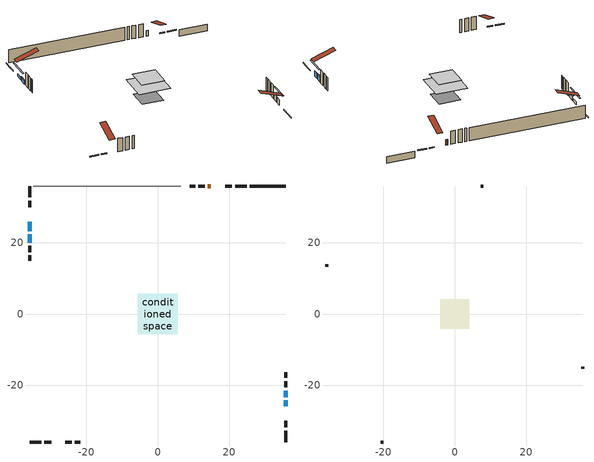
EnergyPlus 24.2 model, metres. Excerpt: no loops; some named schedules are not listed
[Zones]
conditioned space
 floor outside (Floor1 construction): -1.41,-1.41 -1.41,1.41 1.41,1.41 1.41,-1.41 z0.61
 floor adiabatic (AdiabaticFloorConstruction): -5.61,-5.61 -5.61,5.61 5.61,5.61 5.61,-5.61 z3.05
 floor foundation (Slab1 construction): -3.83,-3.83 -3.83,3.83 3.83,3.83 3.83,-3.83 z-1.83
 wall outside (RimJoist1 construction): 24.86,35.85 21.66,35.85 / -35.85,-35.85 -32.65,-35.85 / -35.85,35.85 -35.85,32.65 / 35.85,-35.85 35.85,-32.65 z0.61:0.91
 wall outside (RimJoist2 construction): 20.74,35.85 18.85,35.85 / -31.72,-35.85 -29.83,-35.85 / -35.85,31.72 -35.85,29.83 / 35.85,-31.72 35.85,-29.83 z0.61:0.91
 wall outside (AdiabaticWallConstruction 1): 14.89,35.85 14.03,35.85 z0.61:2.64
 wall outside (AdiabaticWallConstruction): 35.85,-25.87 35.85,-24.18 z0.61:2.59; -35.85,25.87 -35.85,23.24 z0.61:1.64; 35.85,-23.25 35.85,-21.44 z0.61:2.72; -35.85,22.31 -35.85,20.01 z0.61:1.95
 wall outside (Wall1 construction): 13.1,35.85 11.37,35.85 / -25.87,-35.85 -24.14,-35.85 / -35.85,19.08 -35.85,17.35 / 35.85,-20.51 35.85,-18.77 z0.61:5.49
 wall outside (Wall2 construction): 10.44,35.85 8.92,35.85 / -23.21,-35.85 -21.69,-35.85 / -35.85,16.42 -35.85,14.9 / 35.85,-17.85 35.85,-16.33 z0.61:5.49
 wall foundation (FoundationWall1 construction): 35.85,35.85 25.79,35.85 z-1.83:0.61
 wall adiabatic (Wall4 construction): 6.38,35.85 -34.92,35.85 z0.61:5.49
 window (WindowConstruction): 35.85,-25.87 35.85,-24.18 z0.61:2.59
 window (WindowConstruction 1): -35.85,25.87 -35.85,23.24 z0.61:1.64
 window (WindowConstruction 2): 35.85,-23.25 35.85,-21.44 z0.61:2.72
 window (WindowConstruction 3): -35.85,22.31 -35.85,20.01 z0.61:1.95
 door (Door): 14.89,35.85 14.03,35.85 z0.61:2.64
 ceiling adiabatic (AdiabaticFloorConstruction): 5.61,-5.61 5.61,5.61 -5.61,5.61 -5.61,-5.61 z3.05
attic - vented
 floor to conditioned space (Floor2 construction Reversed): -4.09,-4.09 -4.09,4.09 4.09,4.09 4.09,-4.09 z5.49
 wall outside (Wall3 construction): 7.99,35.85 7.3,35.85 / -20.76,-35.85 -20.08,-35.85 / -35.85,13.97 -35.85,13.29 / 35.85,-15.4 35.85,-14.71 z0.61:5.49
 roof outside (Roof1 construction): 15.82,35.85,5.49 15.82,27.88,8.14 17.92,27.88,8.14 17.92,35.85,5.49; -26.8,-35.85,5.49 -26.8,-27.88,8.14 -28.9,-27.88,8.14 -28.9,-35.85,5.49; -35.85,26.8,5.49 -27.88,26.8,8.14 -27.88,28.9,8.14 -35.85,28.9,5.49; 35.85,-26.8,5.49 27.88,-26.8,8.14 27.88,-28.9,8.14 35.85,-28.9,5.49
shading: 35.85,-21.54 35.85,-28.51 36.26,-28.51 36.26,-21.54 z5.23; -35.85,20.6 -35.85,28.51 -36.26,28.51 -36.26,20.6 z4.28; 35.85,-21.24 35.85,-23.45 36.26,-23.45 36.26,-21.24 z2.92; -35.85,19.81 -35.85,22.51 -36.26,22.51 -36.26,19.81 z2.15
[Building]
Building 1: Terrain=Suburbs
[Site:Location]
Toronto City Centre_ON: Latitude {deg}=43.63; Longitude {deg}=-79.39; Time Zone {hr}=-5; Elevation {m}=77; Keep Site Location Information=Yes
[Site:GroundTemperature:Shallow]
5.01852, 3.26908, 3.12898, 3.95918, 7.29196, 10.6092, 13.4851, 15.3069, 15.4617, 13.9799, 11.1774, 7.9619
[Site:WaterMainsTemperature]
Calculation Method=Schedule; Temperature Schedule=mains temperature schedule
[Material] Roughness=Rough; Thermal Absorptance=0.9
Name | Thickness {m} | Conductivity {W/m-K} | Density {kg/m3} | Specific Heat {J/kg-K} | Solar Absorptance | Visible Absorptance
asphalt or fiberglass shingles | 0.00635 | 0.162714 | 1121.4 | 1465.45 | 0.4 | 0.4
ceiling loosefill ins | 0.0846667 | 0.0480833 | 16.02 | 1046.75 | 0.7 | 0.7
ceiling stud and cavity | 0.1397 | 0.101325 | 65.682 | 1177.47 | 0.7 | 0.7
concrete 4.0 in. | 0.1016 | 1.803125 | 2242.8 | 837.4 | 0.7 | 0.7
concrete 8.0 in. | 0.2032 | 1.803125 | 2242.8 | 837.4 | 0.7 | 0.7
door material | 0.04445 | 0.053851 | 512.64 | 1214.23 | 0.7 | 0.7
exterior vertical ins | 0.0460229 | 0.029427 | 32.04 | 1214.23 | 0.7 | 0.7
floor covering | 0.0127 | 0.0433444 | 54.468 | 1339.84 | 0.6 | 0.6
floor rigid ins | 0.051816 | 0.029427 | 32.04 | 1214.23 | 0.7 | 0.7
floor rigid ins 1; wall rigid ins | 0.512978 | 0.029427 | 32.04 | 1214.23 | 0.7 | 0.7
floor stud and cavity | 0.1397 | 0.256592 | 92.3553 | 1139.71 | 0.7 | 0.7
floor stud and cavity 1 | 0.1397 | 1.75129 | 37.0049 | 1207.88 | 0.7 | 0.7
furniture material conditioned space 1 | 0.1524 | 0.115458 | 640.8 | 1214.23 | 0.6 | 0.6
gypsum board | 0.0127 | 0.160291 | 801 | 837.4 | 0.6 | 0.6
gypsum board 1 | 0.0127 | 0.160291 | 801 | 837.4 | 0.7 | 0.7
osb sheathing 0.5 in. | 0.0127 | 0.115458 | 512.64 | 1214.23 | 0.7 | 0.7
osb sheathing 0.5 in. 1 | 0.0127 | 0.115458 | 512.64 | 1214.23 | 0.4 | 0.4
osb sheathing 0.75 in. | 0.01905 | 0.115458 | 512.64 | 1214.23 | 0.7 | 0.7
osb sheathing 2.0 in. | 0.0508 | 0.115458 | 512.64 | 1214.23 | 0.7 | 0.7
rim joist stud and cavity | 0.0508 | 0.0453203 | 125.044 | 1163.47 | 0.6 | 0.6
rim joist stud and cavity 1 | 0.0508 | 0.0294815 | 125.044 | 1163.47 | 0.6 | 0.6
wall stud and cavity | 0.1397 | 0.0832512 | 139.0536 | 1170.24 | 0.7 | 0.7
wall stud and cavity 1 | 0.1397 | 0.103305 | 139.0536 | 1170.24 | 0.7 | 0.7
wall stud and cavity 2 | 0.0889 | 6.9971 | 50.32683 | 1063.81 | 0.6 | 0.6
wall stud and cavity 3 | 0.1397 | 0.0758822 | 139.0536 | 1170.24 | 0.7 | 0.7
wall stud and cavity 4 | 0.0889 | 0.380278 | 52.3479 | 1209.89 | 0.7 | 0.7
wall stud and cavity 5 | 0.0889 | 0.391764 | 83.0341 | 1211.67 | 0.7 | 0.7
wood siding | 0.0254 | 0.102417 | 544.68 | 1172.36 | 0.4 | 0.4
wood siding 1 | 0.00254 | 0.102417 | 544.68 | 1172.36 | 0.4 | 0.4
wood siding 2; wood siding 3; wood siding 4 | 0.0254 | 0.102417 | 544.68 | 1172.36 | 0.7 | 0.7
[WindowMaterial:SimpleGlazingSystem]
Name | U-Factor {W/m2-K} | Solar Heat Gain Coefficient
WindowMaterial | 3.296079 | 0.7
WindowMaterial 1 | 3.304596 | 0.64
WindowMaterial 2 | 3.30119 | 0.67
[Construction]
AdiabaticFloorConstruction: floor stud and cavity 1, floor rigid ins 1, osb sheathing 0.75 in., floor covering
AdiabaticWallConstruction: wood siding 3, wall rigid ins, wall stud and cavity 4, gypsum board
AdiabaticWallConstruction 1: wood siding 4, wall rigid ins, wall stud and cavity 4, gypsum board
Door: door material
Floor1 construction: floor stud and cavity, floor rigid ins, osb sheathing 0.75 in., floor covering
Floor2 construction Reversed: gypsum board, ceiling stud and cavity, ceiling loosefill ins
FoundationWall1 construction: concrete 8.0 in., gypsum board 1
furniture construction conditioned space 1: furniture material conditioned space 1
PartitionWallConstruction: gypsum board, wall stud and cavity 5, gypsum board
RimJoist1 construction: wood siding 2, osb sheathing 2.0 in., rim joist stud and cavity
RimJoist2 construction: wood siding 2, osb sheathing 2.0 in., rim joist stud and cavity 1
Roof1 construction: asphalt or fiberglass shingles
Slab1 construction: concrete 4.0 in.
Wall1 construction: wood siding, osb sheathing 0.5 in., wall stud and cavity, gypsum board
Wall2 construction: wood siding, osb sheathing 0.5 in., wall stud and cavity 1, gypsum board
Wall3 construction: wood siding 1, wall stud and cavity 2
Wall4 construction: osb sheathing 0.5 in. 1, wall stud and cavity 3, gypsum board
WindowConstruction; WindowConstruction 2: WindowMaterial
WindowConstruction 1: WindowMaterial 1
WindowConstruction 3: WindowMaterial 2
[Zone] Multiplier=1; Part of Total Floor Area=Yes
Name | Volume {m3}
attic - vented | 28.8913
conditioned space | 450.1
[Space]
Name | Zone | Volume {m3}
attic - vented 1 | attic - vented | 28.8913
conditioned space 1 | conditioned space | 450.1
[ZoneInfiltration:EffectiveLeakageArea]
infil attic - vented 1: Zone or Space=attic - vented 1; Schedule=Always On Discrete; Effective Air Leakage Area {cm2}=2820.21; Stack Coefficient=0.000523896; Wind Coefficient=1.54647e-05
[ZoneMixing]
whole house fan mix: Zone or Space=attic - vented; Schedule=Always On Continuous; Design Flow Rate Calculation Method=Flow/Zone; Design Flow Rate {m3/s}=0; Source Zone or Space=conditioned space
[SurfaceProperty:ExposedFoundationPerimeter]
Slab1: Exposed Perimeter Calculation Method=TotalExposedPerimeter; Total Exposed Perimeter {m}=10.055
[InternalMass] Zone or ZoneList=conditioned space; Space or SpaceList=conditioned space 1
Name | Construction | Surface Area {m2}
furniture mass conditioned space 1 | furniture construction conditioned space 1 | 77.0038
partition wall mass | PartitionWallConstruction | 192.51
[Lights]
interior lighting: Zone or ZoneList or Space or SpaceList=conditioned space 1; Schedule=interior lighting schedule; Design Level Calculation Method=LightingLevel; Lighting Level {W}=343.2; Return Air Fraction=0; Fraction Radiant=0.6; Fraction Visible=0.2; Fraction Replaceable=1
[People]
occupants: Zone or ZoneList or Space or SpaceList=conditioned space 1; Number of People Schedule=occupants schedule; Number of People Calculation Method=People; Number of People=3; Fraction Radiant=0.314171; Sensible Heat Fraction=0.56303; Activity Level Schedule=occupants activity schedule; Carbon Dioxide Generation Rate {m3/s-W}=0; Enable ASHRAE 55 Comfort Warnings=No; Mean Radiant Temperature Calculation Type=EnclosureAveraged
[ElectricEquipment] Zone or ZoneList or Space or SpaceList=conditioned space 1; Design Level Calculation Method=EquipmentLevel
Name | Schedule | Design Level {W} | Fraction Latent | Fraction Radiant | Fraction Lost
clothes dryer | clothes dryer schedule | 140.772 | 0.015 | 0.081 | 0.85
clothes washer | clothes washer schedule | 32.1985 | 0.03 | 0.162 | 0.7
cooking range | cooking range schedule | 208.969 | 0.08 | 0.432 | 0.2
dishwasher | dishwasher schedule | 66.8632 | 0.3 | 0.18 | 0.4
fridge | fridge schedule | 72.9452 | 0 | 0.6 | 0
mech vent bath fan 0 | mech vent bath fan 0 schedule | 50.2 | 0 | 0 | 1
mech vent house fan | mech vent house fan schedule | 0 | 0 | 0 | 1
mech vent house fan cfis | mech vent house fan cfis schedule | 0 | 0 | 0 | 0
mech vent range fan 0 | mech vent range fan 0 schedule | 57 | 0 | 0 | 1
misc plug loads | misc plug loads schedule | 494.7 | 0.045 | 0.513 | 0.1
whole house fan | Always On Discrete | 0 | 0 | 0 | 1
[OtherEquipment] Zone or ZoneList or Space or SpaceList=conditioned space 1; Design Level Calculation Method=EquipmentLevel
Name | Fuel Type | Schedule | Design Level {W} | Fraction Latent | Fraction Radiant | Fraction Lost
clothes dryer 1 | Electricity | clothes dryer schedule | 0 | 0.015 | 0.081 | 0.85
cooking range 1 | Electricity | cooking range schedule | 0 | 0.08 | 0.432 | 0.2
general water use latent | None | general water use schedule | 59.3978 | 1 | 0 | 0
general water use sensible | None | general water use schedule | -58.539 | 0 | 0.6 | 0
mech vent house fan latent load | None | Always On Discrete | 0 | 1 | 0 | 0
mech vent house fan sensible load | None | Always On Discrete | 0 | 0 | 0 | 0
water heater energy adjustment1 | NaturalGas | Always On Discrete | 0.01 | 0 | 0 | 1
[ZoneInfiltration:DesignFlowRate] Zone or ZoneList or Space or SpaceList=conditioned space 1; Schedule=Always On Discrete; Design Flow Rate Calculation Method=Flow/Zone; Design Flow Rate {m3/s}=0
infil flow; natural vent flow; whole house fan flow
[AvailabilityManager:Scheduled]
central ac and furnace airloop Availability Manager: Schedule=Always On Discrete
[Foundation:Kiva]
Foundation Kiva 1: Initial Indoor Air Temperature {C}=18; Wall Height Above Grade {m}=0.609996; Wall Depth Below Slab {m}=0.2032; Custom Block Material Name 1=exterior vertical ins; Custom Block Depth 1 {m}=2.43998; Custom Block X Position 1 {m}=0.2159; Custom Block Z Position 1 {m}=0
[Foundation:Kiva:Settings]
Soil Conductivity {W/m-K}=0.849921; Soil Density {kg/m3}=1842.3; Soil Specific Heat {J/kg-K}=418.7; Ground Solar Absorptivity=0.9; Ground Thermal Absorptivity=0.9; Ground Surface Roughness {m}=0.03; Far-Field Width {m}=40; Deep-Ground Boundary Condition=ZeroFlux; Deep-Ground Depth {m}=40; Minimum Cell Dimension {m}=0.2; Maximum Cell Growth Coefficient=3; Simulation Timestep=Timestep
[Exterior:Lights]
exterior lighting: Schedule=exterior lighting schedule; Design Level {W}=75.6
[EnergyManagementSystem:GlobalVariable]
central_ac_and_furnace_airloop_Fan_RTF
infil_program_Qfan
infil_program_Qinf
natural_vent_program_Qnv
natural_vent_program_Qwhf
[EnergyManagementSystem:Sensor]
Name | Output:Variable or Output:Meter Index Key | Output:Variable or Output:Meter
airflow_gain | infil flow | Infiltration Sensible Heat Gain Energy
airflow_gain_1 | natural vent flow | Infiltration Sensible Heat Gain Energy
airflow_gain_2 | whole house fan flow | Infiltration Sensible Heat Gain Energy
airflow_loss | infil flow | Infiltration Sensible Heat Loss Energy
airflow_loss_1 | natural vent flow | Infiltration Sensible Heat Loss Energy
airflow_loss_2 | whole house fan flow | Infiltration Sensible Heat Loss Energy
clg_load_cond |  | Cooling:EnergyTransfer:Zone:CONDITIONED SPACE
clg_sp_s; clg_sp_s_1 | cooling setpoint | Schedule Value
clothes_dryer_exhaust_0_sch_s | clothes dryer exhaust 0 schedule | Schedule Value
cool_season | cooling season schedule | Schedule Value
htg_load_cond |  | Heating:EnergyTransfer:Zone:CONDITIONED SPACE
htg_sp_s; htg_sp_s_1 | heating setpoint | Schedule Value
ig_ee_conv | clothes dryer | Electric Equipment Convective Heating Energy
ig_ee_conv_2 | cooking range | Electric Equipment Convective Heating Energy
ig_ee_conv_4 | fridge | Electric Equipment Convective Heating Energy
ig_ee_conv_5 | misc plug loads | Electric Equipment Convective Heating Energy
ig_ee_conv_6 | whole house fan | Electric Equipment Convective Heating Energy
ig_ee_rad | clothes dryer | Electric Equipment Radiant Heating Energy
ig_ee_rad_2 | cooking range | Electric Equipment Radiant Heating Energy
ig_ee_rad_4 | fridge | Electric Equipment Radiant Heating Energy
ig_ee_rad_5 | misc plug loads | Electric Equipment Radiant Heating Energy
ig_ee_rad_6 | whole house fan | Electric Equipment Radiant Heating Energy
ig_lgt_conv | interior lighting | Lights Convective Heating Energy
ig_lgt_rad | interior lighting | Lights Radiant Heating Energy
ig_lgt_vis | interior lighting | Lights Visible Radiation Heating Energy
ig_oe_conv | clothes dryer 1 | Other Equipment Convective Heating Energy
ig_oe_conv_1 | cooking range 1 | Other Equipment Convective Heating Energy
ig_oe_conv_2 | general water use latent | Other Equipment Convective Heating Energy
ig_oe_conv_3 | general water use sensible | Other Equipment Convective Heating Energy
ig_oe_conv_4 | water heater energy adjustment1 | Other Equipment Convective Heating Energy
ig_oe_rad | clothes dryer 1 | Other Equipment Radiant Heating Energy
ig_oe_rad_1 | cooking range 1 | Other Equipment Radiant Heating Energy
ig_oe_rad_2 | general water use latent | Other Equipment Radiant Heating Energy
ig_oe_rad_3 | general water use sensible | Other Equipment Radiant Heating Energy
ig_oe_rad_4 | water heater energy adjustment1 | Other Equipment Radiant Heating Energy
ig_ppl_conv | occupants | People Convective Heating Energy
ig_ppl_rad | occupants | People Radiant Heating Energy
im_conv | furniture mass conditioned space 1 | Surface Inside Face Convection Heat Gain Energy
im_conv_1 | partition wall mass | Surface Inside Face Convection Heat Gain Energy
im_ig | furniture mass conditioned space 1 | Surface Inside Face Internal Gains Radiation Heat Gain Energy
im_ig_1 | partition wall mass | Surface Inside Face Internal Gains Radiation Heat Gain Energy
im_lgt | furniture mass conditioned space 1 | Surface Inside Face Lights Radiation Heat Gain Energy
im_lgt_1 | partition wall mass | Surface Inside Face Lights Radiation Heat Gain Energy
im_sol | furniture mass conditioned space 1 | Surface Inside Face Solar Radiation Heat Gain Energy
im_sol_1 | partition wall mass | Surface Inside Face Solar Radiation Heat Gain Energy
im_surf | furniture mass conditioned space 1 | Surface Inside Face Net Surface Thermal Radiation Heat Gain Energy
im_surf_1 | partition wall mass | Surface Inside Face Net Surface Thermal Radiation Heat Gain Energy
mech_vent_bath_fan_0_sch_s | mech vent bath fan 0 schedule | Schedule Value
mech_vent_range_fan_0_sch_s | mech vent range fan 0 schedule | Schedule Value
mv_conv | mech vent bath fan 0 | Electric Equipment Convective Heating Energy
mv_conv_1 | mech vent house fan | Electric Equipment Convective Heating Energy
mv_conv_2 | mech vent house fan cfis | Electric Equipment Convective Heating Energy
mv_conv_3 | mech vent range fan 0 | Electric Equipment Convective Heating Energy
mv_conv_4 | mech vent house fan latent load | Other Equipment Convective Heating Energy
mv_conv_5 | mech vent house fan sensible load | Other Equipment Convective Heating Energy
mv_rad | mech vent bath fan 0 | Electric Equipment Radiant Heating Energy
mv_rad_1 | mech vent house fan | Electric Equipment Radiant Heating Energy
mv_rad_2 | mech vent house fan cfis | Electric Equipment Radiant Heating Energy
mv_rad_3 | mech vent range fan 0 | Electric Equipment Radiant Heating Energy
mv_rad_4 | mech vent house fan latent load | Other Equipment Radiant Heating Energy
mv_rad_5 | mech vent house fan sensible load | Other Equipment Radiant Heating Energy
natural_vent_s | natural vent schedule | Schedule Value
out_pb_s |  | Site Outdoor Air Barometric Pressure
out_wt_s |  | Site Outdoor Air Humidity Ratio
site_vw_s |  | Site Wind Speed
ss_back_out | Window1 | Surface Window Shortwave from Zone Back Out Window Heat Transfer Rate
ss_back_out_1 | Window2 | Surface Window Shortwave from Zone Back Out Window Heat Transfer Rate
ss_back_out_2 | Window5 | Surface Window Shortwave from Zone Back Out Window Heat Transfer Rate
ss_back_out_3 | Window6 | Surface Window Shortwave from Zone Back Out Window Heat Transfer Rate
ss_conv | Door1 | Surface Inside Face Convection Heat Gain Energy
ss_conv_1 | Window1 | Surface Inside Face Convection Heat Gain Energy
ss_conv_2 | Window2 | Surface Inside Face Convection Heat Gain Energy
ss_conv_3 | Window5 | Surface Inside Face Convection Heat Gain Energy
ss_conv_4 | Window6 | Surface Inside Face Convection Heat Gain Energy
ss_ig | Door1 | Surface Inside Face Internal Gains Radiation Heat Gain Energy
ss_ig_1 | Window1 | Surface Inside Face Internal Gains Radiation Heat Gain Energy
ss_ig_2 | Window2 | Surface Inside Face Internal Gains Radiation Heat Gain Energy
ss_ig_3 | Window5 | Surface Inside Face Internal Gains Radiation Heat Gain Energy
ss_ig_4 | Window6 | Surface Inside Face Internal Gains Radiation Heat Gain Energy
ss_lgt | Door1 | Surface Inside Face Lights Radiation Heat Gain Energy
ss_sol | Door1 | Surface Inside Face Solar Radiation Heat Gain Energy
ss_surf | Door1 | Surface Inside Face Net Surface Thermal Radiation Heat Gain Energy
ss_surf_1 | Window1 | Surface Inside Face Net Surface Thermal Radiation Heat Gain Energy
ss_surf_2 | Window2 | Surface Inside Face Net Surface Thermal Radiation Heat Gain Energy
ss_surf_3 | Window5 | Surface Inside Face Net Surface Thermal Radiation Heat Gain Energy
ss_surf_4 | Window6 | Surface Inside Face Net Surface Thermal Radiation Heat Gain Energy
ss_trans_in | Window1 | Surface Window Transmitted Solar Radiation Rate
ss_trans_in_1 | Window2 | Surface Window Transmitted Solar Radiation Rate
ss_trans_in_2 | Window5 | Surface Window Transmitted Solar Radiation Rate
ss_trans_in_3 | Window6 | Surface Window Transmitted Solar Radiation Rate
ss_trans_out | Window1 | Surface Inside Face Initial Transmitted Diffuse Transmitted Out Window Solar Radiation Rate
ss_trans_out_1 | Window2 | Surface Inside Face Initial Transmitted Diffuse Transmitted Out Window Solar Radiation Rate
ss_trans_out_2 | Window5 | Surface Inside Face Initial Transmitted Diffuse Transmitted Out Window Solar Radiation Rate
ss_trans_out_3 | Window6 | Surface Inside Face Initial Transmitted Diffuse Transmitted Out Window Solar Radiation Rate
s_conv | Floor1 | Surface Inside Face Convection Heat Gain Energy
s_conv_1 | Floor2 | Surface Inside Face Convection Heat Gain Energy
s_conv_10 | RimJoist2:180 | Surface Inside Face Convection Heat Gain Energy
s_conv_11 | RimJoist2:270 | Surface Inside Face Convection Heat Gain Energy
s_conv_12 | RimJoist2:90 | Surface Inside Face Convection Heat Gain Energy
s_conv_13 | Slab1 | Surface Inside Face Convection Heat Gain Energy
s_conv_14 | Wall1:0 | Surface Inside Face Convection Heat Gain Energy
s_conv_15 | Wall1:180 | Surface Inside Face Convection Heat Gain Energy
s_conv_16 | Wall1:270 | Surface Inside Face Convection Heat Gain Energy
s_conv_17 | Wall1:90 | Surface Inside Face Convection Heat Gain Energy
s_conv_18 | Wall2:0 | Surface Inside Face Convection Heat Gain Energy
s_conv_19 | Wall2:180 | Surface Inside Face Convection Heat Gain Energy
s_conv_2 | FoundationWall1 | Surface Inside Face Convection Heat Gain Energy
s_conv_20 | Wall2:270 | Surface Inside Face Convection Heat Gain Energy
s_conv_21 | Wall2:90 | Surface Inside Face Convection Heat Gain Energy
s_conv_22 | Wall4 | Surface Inside Face Convection Heat Gain Energy
s_conv_3 | inferred conditioned ceiling | Surface Inside Face Convection Heat Gain Energy
s_conv_4 | inferred conditioned floor | Surface Inside Face Convection Heat Gain Energy
s_conv_5 | RimJoist1:0 | Surface Inside Face Convection Heat Gain Energy
s_conv_6 | RimJoist1:180 | Surface Inside Face Convection Heat Gain Energy
s_conv_7 | RimJoist1:270 | Surface Inside Face Convection Heat Gain Energy
s_conv_8 | RimJoist1:90 | Surface Inside Face Convection Heat Gain Energy
s_conv_9 | RimJoist2:0 | Surface Inside Face Convection Heat Gain Energy
s_ig | Floor1 | Surface Inside Face Internal Gains Radiation Heat Gain Energy
s_ig_1 | Floor2 | Surface Inside Face Internal Gains Radiation Heat Gain Energy
s_ig_10 | RimJoist2:180 | Surface Inside Face Internal Gains Radiation Heat Gain Energy
s_ig_11 | RimJoist2:270 | Surface Inside Face Internal Gains Radiation Heat Gain Energy
s_ig_12 | RimJoist2:90 | Surface Inside Face Internal Gains Radiation Heat Gain Energy
s_ig_13 | Slab1 | Surface Inside Face Internal Gains Radiation Heat Gain Energy
s_ig_14 | Wall1:0 | Surface Inside Face Internal Gains Radiation Heat Gain Energy
s_ig_15 | Wall1:180 | Surface Inside Face Internal Gains Radiation Heat Gain Energy
s_ig_16 | Wall1:270 | Surface Inside Face Internal Gains Radiation Heat Gain Energy
s_ig_17 | Wall1:90 | Surface Inside Face Internal Gains Radiation Heat Gain Energy
s_ig_18 | Wall2:0 | Surface Inside Face Internal Gains Radiation Heat Gain Energy
s_ig_19 | Wall2:180 | Surface Inside Face Internal Gains Radiation Heat Gain Energy
s_ig_2 | FoundationWall1 | Surface Inside Face Internal Gains Radiation Heat Gain Energy
s_ig_20 | Wall2:270 | Surface Inside Face Internal Gains Radiation Heat Gain Energy
s_ig_21 | Wall2:90 | Surface Inside Face Internal Gains Radiation Heat Gain Energy
s_ig_22 | Wall4 | Surface Inside Face Internal Gains Radiation Heat Gain Energy
s_ig_3 | inferred conditioned ceiling | Surface Inside Face Internal Gains Radiation Heat Gain Energy
s_ig_4 | inferred conditioned floor | Surface Inside Face Internal Gains Radiation Heat Gain Energy
s_ig_5 | RimJoist1:0 | Surface Inside Face Internal Gains Radiation Heat Gain Energy
s_ig_6 | RimJoist1:180 | Surface Inside Face Internal Gains Radiation Heat Gain Energy
s_ig_7 | RimJoist1:270 | Surface Inside Face Internal Gains Radiation Heat Gain Energy
s_ig_8 | RimJoist1:90 | Surface Inside Face Internal Gains Radiation Heat Gain Energy
s_ig_9 | RimJoist2:0 | Surface Inside Face Internal Gains Radiation Heat Gain Energy
s_lgt | Floor1 | Surface Inside Face Lights Radiation Heat Gain Energy
s_lgt_1 | Floor2 | Surface Inside Face Lights Radiation Heat Gain Energy
s_lgt_10 | RimJoist2:180 | Surface Inside Face Lights Radiation Heat Gain Energy
s_lgt_11 | RimJoist2:270 | Surface Inside Face Lights Radiation Heat Gain Energy
s_lgt_12 | RimJoist2:90 | Surface Inside Face Lights Radiation Heat Gain Energy
s_lgt_13 | Slab1 | Surface Inside Face Lights Radiation Heat Gain Energy
s_lgt_14 | Wall1:0 | Surface Inside Face Lights Radiation Heat Gain Energy
s_lgt_15 | Wall1:180 | Surface Inside Face Lights Radiation Heat Gain Energy
s_lgt_16 | Wall1:270 | Surface Inside Face Lights Radiation Heat Gain Energy
s_lgt_17 | Wall1:90 | Surface Inside Face Lights Radiation Heat Gain Energy
s_lgt_18 | Wall2:0 | Surface Inside Face Lights Radiation Heat Gain Energy
s_lgt_19 | Wall2:180 | Surface Inside Face Lights Radiation Heat Gain Energy
s_lgt_2 | FoundationWall1 | Surface Inside Face Lights Radiation Heat Gain Energy
s_lgt_20 | Wall2:270 | Surface Inside Face Lights Radiation Heat Gain Energy
s_lgt_21 | Wall2:90 | Surface Inside Face Lights Radiation Heat Gain Energy
s_lgt_22 | Wall4 | Surface Inside Face Lights Radiation Heat Gain Energy
s_lgt_3 | inferred conditioned ceiling | Surface Inside Face Lights Radiation Heat Gain Energy
s_lgt_4 | inferred conditioned floor | Surface Inside Face Lights Radiation Heat Gain Energy
s_lgt_5 | RimJoist1:0 | Surface Inside Face Lights Radiation Heat Gain Energy
s_lgt_6 | RimJoist1:180 | Surface Inside Face Lights Radiation Heat Gain Energy
s_lgt_7 | RimJoist1:270 | Surface Inside Face Lights Radiation Heat Gain Energy
s_lgt_8 | RimJoist1:90 | Surface Inside Face Lights Radiation Heat Gain Energy
s_lgt_9 | RimJoist2:0 | Surface Inside Face Lights Radiation Heat Gain Energy
s_sol | Floor1 | Surface Inside Face Solar Radiation Heat Gain Energy
s_sol_1 | Floor2 | Surface Inside Face Solar Radiation Heat Gain Energy
s_sol_10 | RimJoist2:180 | Surface Inside Face Solar Radiation Heat Gain Energy
s_sol_11 | RimJoist2:270 | Surface Inside Face Solar Radiation Heat Gain Energy
s_sol_12 | RimJoist2:90 | Surface Inside Face Solar Radiation Heat Gain Energy
s_sol_13 | Slab1 | Surface Inside Face Solar Radiation Heat Gain Energy
s_sol_14 | Wall1:0 | Surface Inside Face Solar Radiation Heat Gain Energy
s_sol_15 | Wall1:180 | Surface Inside Face Solar Radiation Heat Gain Energy
s_sol_16 | Wall1:270 | Surface Inside Face Solar Radiation Heat Gain Energy
s_sol_17 | Wall1:90 | Surface Inside Face Solar Radiation Heat Gain Energy
s_sol_18 | Wall2:0 | Surface Inside Face Solar Radiation Heat Gain Energy
s_sol_19 | Wall2:180 | Surface Inside Face Solar Radiation Heat Gain Energy
s_sol_2 | FoundationWall1 | Surface Inside Face Solar Radiation Heat Gain Energy
